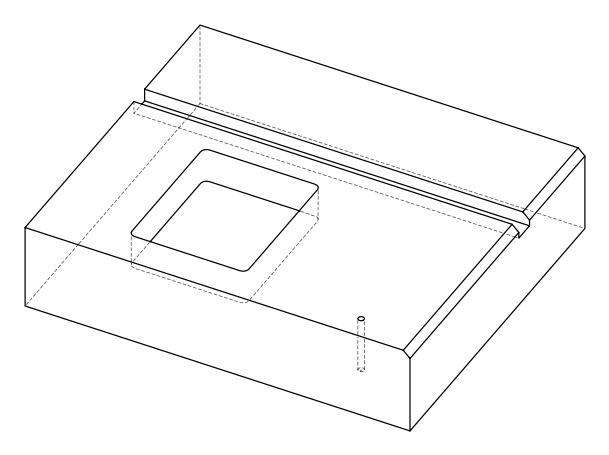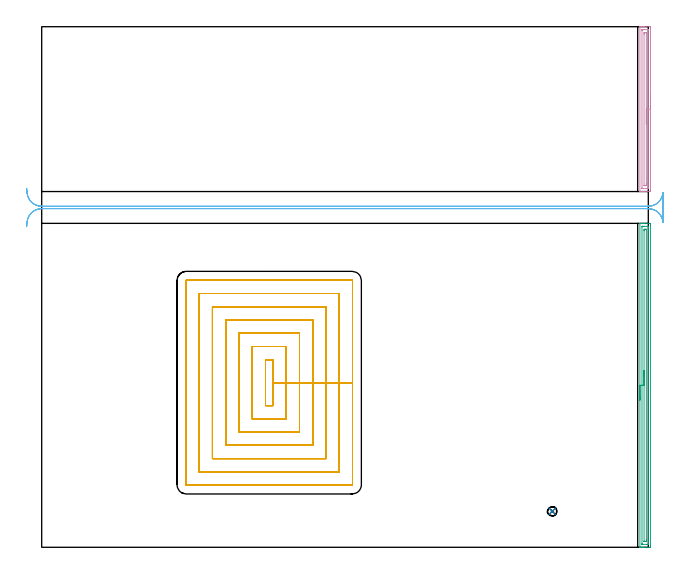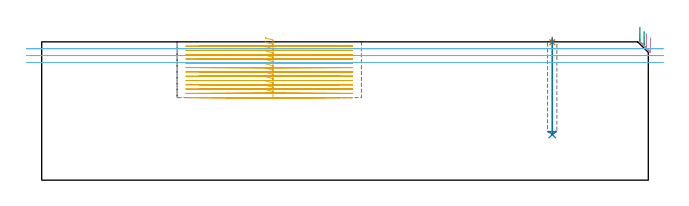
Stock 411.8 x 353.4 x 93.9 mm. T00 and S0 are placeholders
(PLAN: 6 operations, 4 tool changes, 69.3 min)
(1 SPOT_DRILL | STEP1POCKET | NXT0321_9005460120000 | 0.03 min | 0 mm3)
(2 DRILL_BLIND_HOLE_INTO_CENTER | STEP1POCKET | UGT0301_458 | 0.26 min | 1900 mm3)
(3 AREA_MILL | FG_CHAMFER_SURFACE | UGT0205_001 | 5.47 min | 5815 mm3)
(4 AREA_MILL_1 | FG_CHAMFER_SURFACE_1 | UGT0205_001 | 2.88 min | 3023 mm3)
(5 MILL_RECTANGULAR_POCKET | POCKET_RECTANGULAR_STRAIGHT | NXT0201_011 | Follow Part, ap 3, ae 75% | 55.17 min | 715328 mm3)
(6 MILL_RECTANGULAR_SLOT | SLOT_RECTANGULAR | UGT0201_104 | Follow Part, ap 5, ae 75% | 5.49 min | 124252 mm3)
(TOOL NXT0321_9005460120000 | NC Spot Drill, 142deg, 12mm, Carbide, Uncoated | D12 PA142 FL30 Z2)
(TOOL UGT0301_458 | Carbide Drill 6.3 mm | D6.3 PA118 FL63 Z2)
(TOOL UGT0205_001 | Chamfer Mill 20 x 3 x 45 deg. | D20 FL50 Z2)
(TOOL NXT0201_011 | ENDMILL 12mm [2P460-1200-NA 1630] | D12 FL38 Z6)
(TOOL UGT0201_104 | End Mill 20 mm | D20 FL22 Z2)
(OP 1 SPOT_DRILL)
G17 G21 G94 G90
T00 M6
G54
G17 G0 G90 X346.6 Y24.4 S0 M3
G43 Z103.9 H0
G94 G81 G98 Z93.629 F250. R96.9
G80
M5
M2
(OP 2 DRILL_BLIND_HOLE_INTO_CENTER)
G17 G21 G94 G90
T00 M6
G54
G17 G0 G90 X346.6 Y24.4 S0 M3
G43 Z103.9 H0
G94 G81 G98 Z31. F250. R95.9
G80
M5
M2
(OP 3 AREA_MILL)
G17 G21 G94 G90
T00 M6
G54
G17 G0 G90 X406.1 Y99.95 S1061 M3
G43 Z103.9 H0
G94 G1 Y99.988 Z103.028 F250.
Y100.102 Z102.163
Y100.291 Z101.312
Y100.553 Z100.48
Y100.887 Z99.674
Y101.29 Z98.9
Y101.758 Z98.164
Y102.29 Z97.472
Y102.879 Z96.829
Y103.522 Z96.239
Y104.214 Z95.708
Y104.95 Z95.24
Y105.724 Z94.837
Y106.53 Z94.503
Y107.362 Z94.241
Y108.214 Z94.052
Y109.078 Z93.938
Y109.95 Z93.9
Y219.739
X406.102 Y219.892 Z93.888
X406.121 Y219.9 Z93.869
X406.463 Z93.537
X406.848 Z93.151
X407.487 Z92.508
X408.692 Z91.305
X409.257 Z90.737
X412.515 Z87.482
X412.798 Y219.897 Z87.199
X413.291 Y219.891 Z86.706
X413.294 Y219.793 Z86.703
X413.299 Y219.293 Z86.701
X413.3 Y218.786 Z86.7
Y0.994
X413.299 Y0.607 Z86.701
X413.294 Y0.107 Z86.703
X413.291 Y0.009 Z86.706
X412.798 Y0. Z87.199
X409.257 Z90.737
X408.692 Z91.305
X408.372 Z91.624
X407.807 Z92.189
X407.487 Z92.508
X406.848 Z93.151
X406.463 Z93.537
X406.121 Z93.869
X406.102 Y0.008 Z93.888
X406.1 Y0.161 Z93.9
Y109.95
X407.514 Z92.486
Y217.507
X407.516 Y217.724 Z92.484
X407.519 Y217.831 Z92.481
X407.521 Y217.877 Z92.479
X407.594 Y217.89 Z92.406
X407.986 Y217.898 Z92.014
X408.372 Y217.899 Z91.628
X408.868 Y217.9 Z91.132
X411.028 Z88.972
X411.524 Z88.476
X411.76 Y217.896 Z88.24
X411.865 Y217.891 Z88.135
X411.879 Y217.889 Z88.121
X411.881 Y217.873 Z88.119
X411.884 Y217.826 Z88.116
X411.885 Y217.729 Z88.115
X411.886 Y217.535 Z88.114
Y2.393
X411.884 Y2.176 Z88.116
X411.881 Y2.069 Z88.119
X411.879 Y2.023 Z88.121
X411.806 Y2.01 Z88.194
X411.414 Y2.002 Z88.586
X411.028 Y2.001 Z88.972
X410.532 Y2. Z89.468
X408.372 Z91.628
X407.876 Y2.001 Z92.124
X407.64 Y2.004 Z92.36
X407.535 Y2.009 Z92.465
X407.521 Y2.011 Z92.479
X407.519 Y2.027 Z92.481
X407.516 Y2.074 Z92.484
X407.515 Y2.171 Z92.485
X407.514 Y2.365 Z92.486
Y109.95
X408.928 Z91.072
X408.929 Y214.83 Z91.071
Y215.16
X408.934 Y215.722 Z91.066
X408.935 Y215.879 Z91.065
X409.088 Y215.893 Z90.912
X409.257 Y215.896 Z90.743
X409.967 Y215.9 Z90.033
X410.143 Y215.899 Z89.857
X410.319 Y215.896 Z89.681
X410.436 Y215.89 Z89.564
X410.466 Y215.887 Z89.534
X410.467 Y215.872 Z89.533
X410.469 Y215.833 Z89.531
X410.471 Y215.722 Z89.529
Y5.07
X410.47 Y4.74 Z89.53
X410.466 Y4.178 Z89.534
X410.465 Y4.021 Z89.535
X410.312 Y4.007 Z89.688
X410.143 Y4.004 Z89.857
X409.433 Y4. Z90.567
X409.257 Y4.001 Z90.743
X409.081 Y4.004 Z90.919
X408.964 Y4.01 Z91.036
X408.934 Y4.013 Z91.066
X408.933 Y4.028 Z91.067
X408.931 Y4.067 Z91.069
X408.929 Y4.178 Z91.071
X408.928 Y109.95 Z91.072
Y110.822 Z91.11
Y111.687 Z91.224
Y112.538 Z91.412
Y113.37 Z91.675
Y114.176 Z92.009
Y114.95 Z92.411
Y115.686 Z92.88
Y116.378 Z93.411
Y117.021 Z94.001
Y117.61 Z94.644
Y118.142 Z95.336
Y118.61 Z96.072
Y119.013 Z96.845
Y119.347 Z97.651
Y119.609 Z98.483
Y119.798 Z99.335
Y119.912 Z100.2
Y119.95 Z101.072
G0 Z103.9
M5
M2
(OP 4 AREA_MILL_1)
G17 G21 G94 G90
T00 M6
G54
G17 G0 G90 X413.3 Y307.45 S1061 M3
G43 Z103.9 H0
Z96.7
G94 G1 Y307.412 Z95.828 F250.
Y307.298 Z94.963
Y307.109 Z94.112
Y306.847 Z93.28
Y306.513 Z92.474
Y306.11 Z91.7
Y305.642 Z90.964
Y305.11 Z90.272
Y304.521 Z89.629
Y303.878 Z89.04
Y303.186 Z88.508
Y302.45 Z88.04
Y301.676 Z87.637
Y300.87 Z87.303
Y300.038 Z87.041
Y299.186 Z86.852
Y298.322 Z86.738
Y297.45 Z86.7
Y242.494
X413.299 Y242.108 Z86.701
X413.294 Y241.607 Z86.703
X413.291 Y241.509 Z86.705
X412.798 Y241.5 Z87.199
X409.257 Z90.737
X408.692 Z91.304
X408.372 Z91.624
X407.807 Z92.189
X407.487 Z92.508
X406.847 Z93.152
X406.463 Z93.536
X406.121 Z93.869
X406.102 Y241.508 Z93.888
X406.1 Y241.661 Z93.9
Y353.239
X406.102 Y353.392 Z93.888
X406.121 Y353.4 Z93.869
X406.463 Z93.536
X406.847 Z93.152
X407.487 Z92.508
X408.693 Z91.304
X409.257 Z90.737
X412.515 Z87.481
X412.798 Y353.397 Z87.199
X413.291 Y353.391 Z86.706
X413.294 Y353.293 Z86.703
X413.299 Y352.792 Z86.701
X413.3 Y352.286 Z86.7
Y297.45
X411.886 Z88.114
Y243.893
X411.884 Y243.677 Z88.116
X411.881 Y243.569 Z88.119
X411.879 Y243.523 Z88.121
X411.806 Y243.51 Z88.194
X411.415 Y243.502 Z88.585
X411.028 Y243.501 Z88.972
X410.532 Y243.5 Z89.468
X408.372 Z91.628
X407.876 Y243.501 Z92.124
X407.64 Y243.504 Z92.36
X407.535 Y243.509 Z92.465
X407.521 Y243.511 Z92.479
X407.519 Y243.527 Z92.481
X407.516 Y243.575 Z92.484
X407.515 Y243.672 Z92.485
X407.514 Y243.866 Z92.486
Y351.007
X407.516 Y351.223 Z92.484
X407.519 Y351.331 Z92.481
X407.521 Y351.377 Z92.479
X407.594 Y351.39 Z92.406
X407.985 Y351.397 Z92.015
X408.372 Y351.399 Z91.628
X408.868 Y351.4 Z91.132
X411.028 Z88.972
X411.524 Y351.399 Z88.477
X411.76 Y351.396 Z88.24
X411.865 Y351.391 Z88.135
X411.879 Y351.389 Z88.121
X411.881 Y351.373 Z88.119
X411.884 Y351.325 Z88.116
X411.885 Y351.228 Z88.115
X411.886 Y351.034 Z88.114
Y297.45
X410.472 Z89.528
X410.471 Y246.571 Z89.529
Y246.24
X410.466 Y245.678 Z89.534
X410.465 Y245.522 Z89.535
X410.312 Y245.507 Z89.688
X410.143 Y245.504 Z89.857
X409.434 Y245.5 Z90.566
X409.257 Y245.501 Z90.743
X409.081 Y245.505 Z90.919
X408.964 Y245.51 Z91.036
X408.934 Y245.514 Z91.066
X408.933 Y245.529 Z91.067
X408.931 Y245.568 Z91.069
X408.929 Y245.678 Z91.071
Y348.329
Y348.66
X408.934 Y349.222 Z91.066
X408.935 Y349.378 Z91.065
X409.088 Y349.393 Z90.912
X409.257 Y349.396 Z90.743
X409.966 Y349.4 Z90.034
X410.143 Y349.399 Z89.857
X410.319 Y349.395 Z89.681
X410.436 Y349.39 Z89.564
X410.466 Y349.386 Z89.534
X410.467 Y349.371 Z89.533
X410.469 Y349.332 Z89.531
X410.471 Y349.222 Z89.529
X410.472 Y297.45 Z89.528
Y296.578 Z89.566
Y295.714 Z89.68
Y294.862 Z89.869
Y294.03 Z90.131
Y293.224 Z90.465
Y292.45 Z90.868
Y291.714 Z91.337
Y291.022 Z91.868
Y290.379 Z92.457
Y289.79 Z93.101
Y289.258 Z93.793
Y288.79 Z94.528
Y288.387 Z95.302
Y288.053 Z96.108
Y287.791 Z96.94
Y287.602 Z97.792
Y287.488 Z98.657
Y287.45 Z99.528
G0 Z103.9
M5
M2
(OP 5 MILL_RECTANGULAR_POCKET)
G17 G21 G94 G90
T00 M6
G54
G17 G0 G90 X151.9 Y97.626 S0 M3
G43 Z103.9 H1
Z96.9
G94 G1 Y96.2 Z96.518 F250.
X157. Z95.151
Y111.75 Z90.985
Y127.3 F500.
X151.9
Y96.2
X157.
Y111.75
X166.
Y136.3
X142.9
Y87.2
X166.
Y111.75
X175.
Y145.3
X133.9
Y78.2
X175.
Y111.75
X184.
Y154.3
X124.9
Y69.2
X184.
Y111.75
X193.
Y163.3
X115.9
Y60.2
X193.
Y111.75
X202.
Y172.3
X106.9
Y51.2
X202.
Y111.75
X211.
Y181.
G3 X210.7 Y181.3 R0.3
G1 X98.2
G3 X97.9 Y181. R0.3
G1 Y42.5
G3 X98.2 Y42.2 R0.3
G1 X210.7
G3 X211. Y42.5 R0.3
G1 Y111.75
Y112.75
G0 X151.9 Y97.626 Z93.985
G1 Y96.2 Z93.602 F250.
X157. Z92.236
Y111.75 Z88.069
Y127.3 F500.
X151.9
Y96.2
X157.
Y111.75
X166.
Y136.3
X142.9
Y87.2
X166.
Y111.75
X175.
Y145.3
X133.9
Y78.2
X175.
Y111.75
X184.
Y154.3
X124.9
Y69.2
X184.
Y111.75
X193.
Y163.3
X115.9
Y60.2
X193.
Y111.75
X202.
Y172.3
X106.9
Y51.2
X202.
Y111.75
X211.
Y181.
G3 X210.7 Y181.3 R0.3
G1 X98.2
G3 X97.9 Y181. R0.3
G1 Y42.5
G3 X98.2 Y42.2 R0.3
G1 X210.7
G3 X211. Y42.5 R0.3
G1 Y111.75
Y112.75
G0 X151.9 Y97.626 Z91.069
G1 Y96.2 Z90.687 F250.
X157. Z89.32
Y111.75 Z85.154
Y127.3 F500.
X151.9
Y96.2
X157.
Y111.75
X166.
Y136.3
X142.9
Y87.2
X166.
Y111.75
X175.
Y145.3
X133.9
Y78.2
X175.
Y111.75
X184.
Y154.3
X124.9
Y69.2
X184.
Y111.75
X193.
Y163.3
X115.9
Y60.2
X193.
Y111.75
X202.
Y172.3
X106.9
Y51.2
X202.
Y111.75
X211.
Y181.
G3 X210.7 Y181.3 R0.3
G1 X98.2
G3 X97.9 Y181. R0.3
G1 Y42.5
G3 X98.2 Y42.2 R0.3
G1 X210.7
G3 X211. Y42.5 R0.3
G1 Y111.75
Y112.75
G0 X151.9 Y97.626 Z88.154
G1 Y96.2 Z87.772 F250.
X157. Z86.405
Y111.75 Z82.238
Y127.3 F500.
X151.9
Y96.2
X157.
Y111.75
X166.
Y136.3
X142.9
Y87.2
X166.
Y111.75
X175.
Y145.3
X133.9
Y78.2
X175.
Y111.75
X184.
Y154.3
X124.9
Y69.2
X184.
Y111.75
X193.
Y163.3
X115.9
Y60.2
X193.
Y111.75
X202.
Y172.3
X106.9
Y51.2
X202.
Y111.75
X211.
Y181.
G3 X210.7 Y181.3 R0.3
G1 X98.2
G3 X97.9 Y181. R0.3
G1 Y42.5
G3 X98.2 Y42.2 R0.3
G1 X210.7
G3 X211. Y42.5 R0.3
G1 Y111.75
Y112.75
G0 X151.9 Y97.626 Z85.238
G1 Y96.2 Z84.856 F250.
X157. Z83.49
Y111.75 Z79.323
Y127.3 F500.
X151.9
Y96.2
X157.
Y111.75
X166.
Y136.3
X142.9
Y87.2
X166.
Y111.75
X175.
Y145.3
X133.9
Y78.2
X175.
Y111.75
X184.
Y154.3
X124.9
Y69.2
X184.
Y111.75
X193.
Y163.3
X115.9
Y60.2
X193.
Y111.75
X202.
Y172.3
X106.9
Y51.2
X202.
Y111.75
X211.
Y181.
G3 X210.7 Y181.3 R0.3
G1 X98.2
G3 X97.9 Y181. R0.3
G1 Y42.5
G3 X98.2 Y42.2 R0.3
G1 X210.7
G3 X211. Y42.5 R0.3
G1 Y111.75
Y112.75
G0 X151.9 Y97.626 Z82.323
G1 Y96.2 Z81.941 F250.
X157. Z80.574
Y111.75 Z76.408
Y127.3 F500.
X151.9
Y96.2
X157.
Y111.75
X166.
Y136.3
X142.9
Y87.2
X166.
Y111.75
X175.
Y145.3
X133.9
Y78.2
X175.
Y111.75
X184.
Y154.3
X124.9
Y69.2
X184.
Y111.75
X193.
Y163.3
X115.9
Y60.2
X193.
Y111.75
X202.
Y172.3
X106.9
Y51.2
X202.
Y111.75
X211.
Y181.
G3 X210.7 Y181.3 R0.3
G1 X98.2
G3 X97.9 Y181. R0.3
G1 Y42.5
G3 X98.2 Y42.2 R0.3
G1 X210.7
G3 X211. Y42.5 R0.3
G1 Y111.75
Y112.75
G0 X151.9 Y97.626 Z79.408
G1 Y96.2 Z79.025 F250.
X157. Z77.659
Y111.75 Z73.492
Y127.3 F500.
X151.9
Y96.2
X157.
Y111.75
X166.
Y136.3
X142.9
Y87.2
X166.
Y111.75
X175.
Y145.3
X133.9
Y78.2
X175.
Y111.75
X184.
Y154.3
X124.9
Y69.2
X184.
Y111.75
X193.
Y163.3
X115.9
Y60.2
X193.
Y111.75
X202.
Y172.3
X106.9
Y51.2
X202.
Y111.75
X211.
Y181.
G3 X210.7 Y181.3 R0.3
G1 X98.2
G3 X97.9 Y181. R0.3
G1 Y42.5
G3 X98.2 Y42.2 R0.3
G1 X210.7
G3 X211. Y42.5 R0.3
G1 Y111.75
Y112.75
G0 X151.9 Y97.626 Z76.492
G1 Y96.2 Z76.11 F250.
X157. Z74.743
Y111.75 Z70.577
Y127.3 F500.
X151.9
Y96.2
X157.
Y111.75
X166.
Y136.3
X142.9
Y87.2
X166.
Y111.75
X175.
Y145.3
X133.9
Y78.2
X175.
Y111.75
X184.
Y154.3
X124.9
Y69.2
X184.
Y111.75
X193.
Y163.3
X115.9
Y60.2
X193.
Y111.75
X202.
Y172.3
X106.9
Y51.2
X202.
Y111.75
X211.
Y181.
G3 X210.7 Y181.3 R0.3
G1 X98.2
G3 X97.9 Y181. R0.3
G1 Y42.5
G3 X98.2 Y42.2 R0.3
G1 X210.7
G3 X211. Y42.5 R0.3
G1 Y111.75
Y112.75
G0 X151.9 Y97.626 Z73.577
G1 Y96.2 Z73.195 F250.
X157. Z71.828
Y111.75 Z67.662
Y127.3 F500.
X151.9
Y96.2
X157.
Y111.75
X166.
Y136.3
X142.9
Y87.2
X166.
Y111.75
X175.
Y145.3
X133.9
Y78.2
X175.
Y111.75
X184.
Y154.3
X124.9
Y69.2
X184.
Y111.75
X193.
Y163.3
X115.9
Y60.2
X193.
Y111.75
X202.
Y172.3
X106.9
Y51.2
X202.
Y111.75
X211.
Y181.
G3 X210.7 Y181.3 R0.3
G1 X98.2
G3 X97.9 Y181. R0.3
G1 Y42.5
G3 X98.2 Y42.2 R0.3
G1 X210.7
G3 X211. Y42.5 R0.3
G1 Y111.75
Y112.75
G0 X151.9 Y97.626 Z70.662
G1 Y96.2 Z70.279 F250.
X157. Z68.913
Y111.75 Z64.746
Y127.3 F500.
X151.9
Y96.2
X157.
Y111.75
X166.
Y136.3
X142.9
Y87.2
X166.
Y111.75
X175.
Y145.3
X133.9
Y78.2
X175.
Y111.75
X184.
Y154.3
X124.9
Y69.2
X184.
Y111.75
X193.
Y163.3
X115.9
Y60.2
X193.
Y111.75
X202.
Y172.3
X106.9
Y51.2
X202.
Y111.75
X211.
Y181.
G3 X210.7 Y181.3 R0.3
G1 X98.2
G3 X97.9 Y181. R0.3
G1 Y42.5
G3 X98.2 Y42.2 R0.3
G1 X210.7
G3 X211. Y42.5 R0.3
G1 Y111.75
Y112.75
G0 X151.9 Y97.626 Z67.746
G1 Y96.2 Z67.364 F250.
X157. Z65.997
Y111.75 Z61.831
Y127.3 F500.
X151.9
Y96.2
X157.
Y111.75
X166.
Y136.3
X142.9
Y87.2
X166.
Y111.75
X175.
Y145.3
X133.9
Y78.2
X175.
Y111.75
X184.
Y154.3
X124.9
Y69.2
X184.
Y111.75
X193.
Y163.3
X115.9
Y60.2
X193.
Y111.75
X202.
Y172.3
X106.9
Y51.2
X202.
Y111.75
X211.
Y181.
G3 X210.7 Y181.3 R0.3
G1 X98.2
G3 X97.9 Y181. R0.3
G1 Y42.5
G3 X98.2 Y42.2 R0.3
G1 X210.7
G3 X211. Y42.5 R0.3
G1 Y111.75
Y112.75
G0 X151.9 Y97.626 Z64.831
G1 Y96.2 Z64.449 F250.
X157. Z63.082
Y111.75 Z58.915
Y127.3 F500.
X151.9
Y96.2
X157.
Y111.75
X166.
Y136.3
X142.9
Y87.2
X166.
Y111.75
X175.
Y145.3
X133.9
Y78.2
X175.
Y111.75
X184.
Y154.3
X124.9
Y69.2
X184.
Y111.75
X193.
Y163.3
X115.9
Y60.2
X193.
Y111.75
X202.
Y172.3
X106.9
Y51.2
X202.
Y111.75
X211.
Y181.
G3 X210.7 Y181.3 R0.3
G1 X98.2
G3 X97.9 Y181. R0.3
G1 Y42.5
G3 X98.2 Y42.2 R0.3
G1 X210.7
G3 X211. Y42.5 R0.3
G1 Y111.75
Y112.75
G0 X151.9 Y97.626 Z61.915
G1 Y96.2 Z61.533 F250.
X157. Z60.167
Y111.75 Z56.
Y127.3 F500.
X151.9
Y96.2
X157.
Y111.75
X166.
Y136.3
X142.9
Y87.2
X166.
Y111.75
X175.
Y145.3
X133.9
Y78.2
X175.
Y111.75
X184.
Y154.3
X124.9
Y69.2
X184.
Y111.75
X193.
Y163.3
X115.9
Y60.2
X193.
Y111.75
X202.
Y172.3
X106.9
Y51.2
X202.
Y111.75
X211.
Y181.
G3 X210.7 Y181.3 R0.3
G1 X98.2
G3 X97.9 Y181. R0.3
G1 Y42.5
G3 X98.2 Y42.2 R0.3
G1 X210.7
G3 X211. Y42.5 R0.3
G1 Y111.75
Y112.75
G0 Z103.9
M5
M2
(OP 6 MILL_RECTANGULAR_SLOT)
G17 G21 G94 G90
T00 M6
G54
G17 G0 G90 X-10.202 Y217.683 S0 M3
G43 Z103.9 H0
Z89.233
G94 G1 X-9.97 Y220.674 F250.
G2 X0. Y229.9 R10. F500.
G1 X411.8
G2 X421.606 Y221.859 R10.
G1 X421.636 Y221.853
G3 X421.8 Y223.658 R10.
G1 Y237.746
G3 X421.636 Y239.548 R10.
G1 X421.607 Y239.543
G2 X411.8 Y231.5 R10.
G1 X0.
G2 X-9.97 Y240.726 R10.
G1 X-10.202 Y243.717 F250.
G0 Y217.683 Z84.567
G1 X-9.97 Y220.674
G2 X0. Y229.9 R10. F500.
G1 X411.8
G2 X421.77 Y220.674 R10.
G1 X421.8
Y240.726
X421.77
G2 X411.8 Y231.5 R10.
G1 X0.
G2 X-9.97 Y240.726 R10.
G1 X-10.202 Y243.717 F250.
G0 Y217.683 Z79.9
G1 X-9.97 Y220.674
G2 X0. Y229.9 R10. F500.
G1 X411.8
G2 X421.77 Y220.674 R10.
G1 X421.8
Y240.726
X421.77
G2 X411.8 Y231.5 R10.
G1 X0.
G2 X-9.97 Y240.726 R10.
G1 X-10.202 Y243.717 F250.
G0 Z103.9
M5
M2
